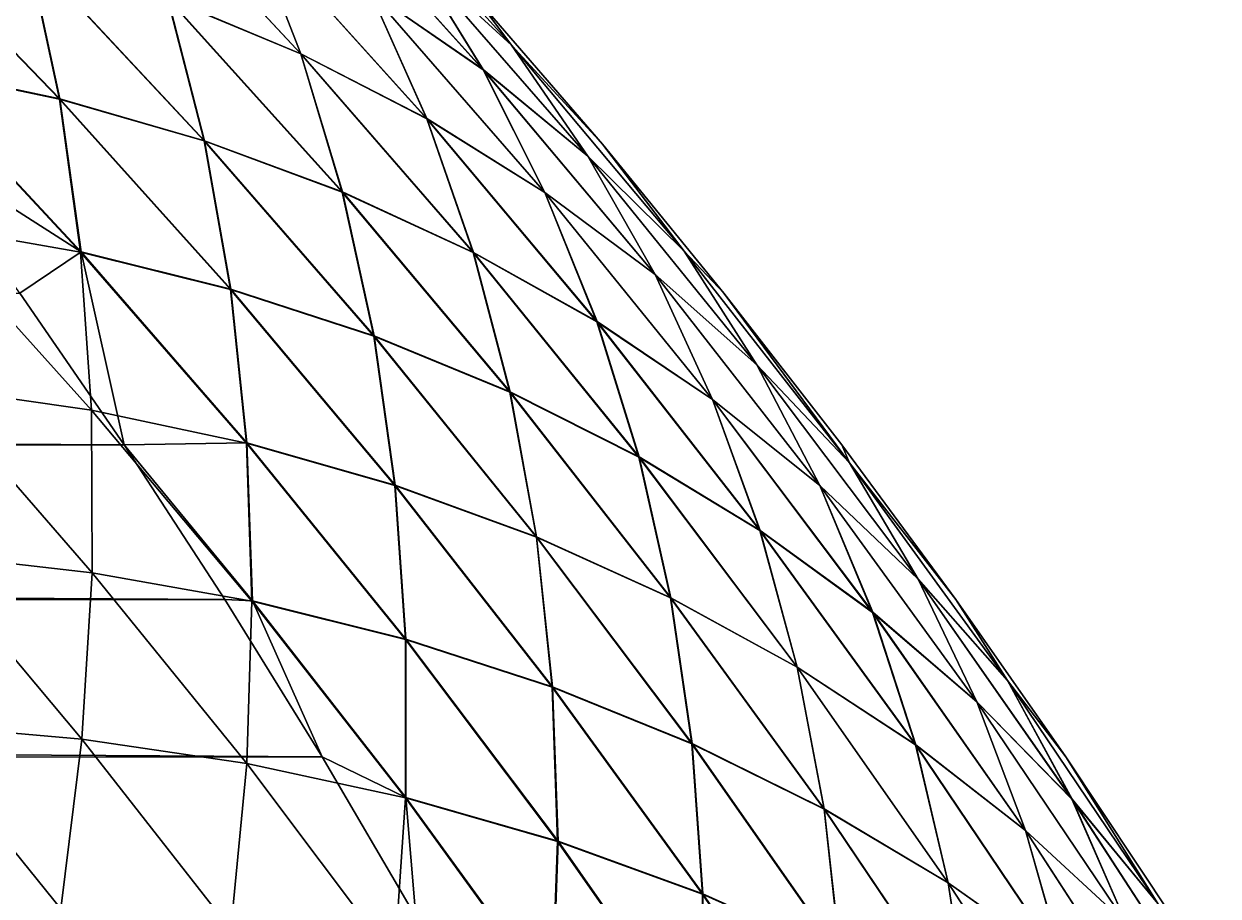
# Model space of a CAD drawing. Header units: millimetres. Extents: x -3250 to 5350, y -3250 to 3250.
# Drawn here: x 5102.8 to 5226.8, y 436.2 to 526.7 of the extents above; entities that cross this region are included whole.
import ezdxf

# ---------------------------------------------------------------- set-up
doc = ezdxf.new("R2010")
doc.units = ezdxf.units.MM
doc.header["$MEASUREMENT"] = 0
doc.layers.add('MESH_3D', color=2, linetype='CONTINUOUS')

msp = doc.modelspace()

# ---------------------------------------------------------------- linework, layer by layer
at = {"layer": 'MESH_3D'}
for points in [[(5134.73, 545.27, 25527.92), (5153.4, 524.53, 25527.92), (5149.82, 529.35, 25500)], [(5143.07, 534, 25555.81), (5153.4, 524.53, 25527.92), (5134.73, 545.27, 25527.92)], [(5134.73, 545.27, 5972.1), (5149.82, 529.35, 6000), (5153.4, 524.53, 5972.1)], [(5134.73, 545.27, 5972.1), (5153.4, 524.53, 5972.1), (5143.07, 534, 5944.24)], [(5112.9, 543.58, 25666.33), (5131.52, 523.61, 25666.33), (5126.19, 537.31, 25638.92)], [(5117.7, 529.39, 25693.54), (5131.52, 523.61, 25666.33), (5112.9, 543.58, 25666.33)], [(5112.91, 543.6, 5833.79), (5131.54, 523.62, 5833.79), (5117.73, 529.42, 5806.6)], [(5126.21, 537.32, 5861.18), (5131.54, 523.62, 5833.79), (5112.91, 543.6, 5833.79)], [(5131.88, 542.61, 25583.62), (5150.46, 521.97, 25583.62), (5143.07, 534, 25555.81)], [(5138.73, 530.09, 25611.34), (5150.46, 521.97, 25583.62), (5131.88, 542.61, 25583.62)], [(5131.88, 542.61, 5916.44), (5150.47, 521.98, 5916.44), (5138.74, 530.1, 5888.74)], [(5143.07, 534, 5944.24), (5150.47, 521.98, 5916.44), (5131.88, 542.61, 5916.44)], [(5088, 538, 25747.21), (5106.45, 518.9, 25747.21), (5103.18, 534.2, 25720.51)], [(5090.77, 522.21, 25773.62), (5106.45, 518.9, 25747.21), (5088, 538, 25747.21)], [(5088.04, 538.04, 5752.96), (5106.49, 518.93, 5752.96), (5090.82, 522.26, 5726.58)], [(5103.21, 534.23, 5779.65), (5106.49, 518.93, 5752.96), (5088.04, 538.04, 5752.96)], [(5126.19, 537.31, 25638.92), (5144.6, 516.87, 25638.92), (5138.73, 530.09, 25611.34)], [(5131.52, 523.61, 25666.33), (5144.6, 516.87, 25638.92), (5126.19, 537.31, 25638.92)], [(5126.21, 537.32, 5861.18), (5144.61, 516.89, 5861.18), (5131.54, 523.62, 5833.79)], [(5138.74, 530.1, 5888.74), (5144.61, 516.89, 5861.18), (5126.21, 537.32, 5861.18)], [(5103.18, 534.2, 25720.51), (5121.49, 514.57, 25720.51), (5117.7, 529.39, 25693.54)], [(5106.45, 518.9, 25747.21), (5121.49, 514.57, 25720.51), (5103.18, 534.2, 25720.51)], [(5103.21, 534.23, 5779.65), (5121.52, 514.6, 5779.65), (5106.49, 518.93, 5752.96)], [(5117.73, 529.42, 5806.6), (5121.52, 514.6, 5779.65), (5103.21, 534.23, 5779.65)], [(5143.07, 534, 25555.81), (5161.34, 512.98, 25555.81), (5153.4, 524.53, 25527.92)], [(5150.46, 521.97, 25583.62), (5161.34, 512.98, 25555.81), (5143.07, 534, 25555.81)], [(5143.07, 534, 5944.24), (5161.34, 512.98, 5944.24), (5150.47, 521.98, 5916.44)], [(5153.4, 524.53, 5972.1), (5161.34, 512.98, 5944.24), (5143.07, 534, 5944.24)], [(5138.73, 530.09, 25611.34), (5156.87, 509.23, 25611.34), (5150.46, 521.97, 25583.62)], [(5144.6, 516.87, 25638.92), (5156.87, 509.23, 25611.34), (5138.73, 530.09, 25611.34)], [(5138.74, 530.1, 5888.74), (5156.88, 509.23, 5888.74), (5144.61, 516.89, 5861.18)], [(5150.47, 521.98, 5916.44), (5156.88, 509.23, 5888.74), (5138.74, 530.1, 5888.74)], [(5117.7, 529.39, 25693.54), (5135.83, 509.26, 25693.54), (5131.52, 523.61, 25666.33)], [(5121.49, 514.57, 25720.51), (5135.83, 509.26, 25693.54), (5117.7, 529.39, 25693.54)], [(5117.73, 529.42, 5806.6), (5135.86, 509.28, 5806.6), (5121.52, 514.6, 5779.65)], [(5131.54, 523.62, 5833.79), (5135.86, 509.28, 5806.6), (5117.73, 529.42, 5806.6)], [(5153.4, 524.53, 25527.92), (5162.84, 514.23, 25500), (5149.82, 529.35, 25500)], [(5149.82, 529.35, 25500), (5162.84, 514.23, 25500), (5162.84, 514.23, 6000)], [(5149.82, 529.35, 25500), (5162.84, 514.23, 6000), (5149.82, 529.35, 6000)], [(5153.4, 524.53, 5972.1), (5149.82, 529.35, 6000), (5162.84, 514.23, 6000)], [(5131.52, 523.61, 25666.33), (5149.44, 502.99, 25666.33), (5144.6, 516.87, 25638.92)], [(5135.83, 509.26, 25693.54), (5149.44, 502.99, 25666.33), (5131.52, 523.61, 25666.33)], [(5131.54, 523.62, 5833.79), (5149.46, 503.01, 5833.79), (5135.86, 509.28, 5806.6)], [(5144.61, 516.89, 5861.18), (5149.46, 503.01, 5833.79), (5131.54, 523.62, 5833.79)], [(5153.4, 524.53, 25527.92), (5171.34, 503.15, 25527.92), (5162.84, 514.23, 25500)], [(5161.34, 512.98, 25555.81), (5171.34, 503.15, 25527.92), (5153.4, 524.53, 25527.92)], [(5153.4, 524.53, 5972.1), (5171.34, 503.15, 5972.1), (5161.34, 512.98, 5944.24)], [(5153.4, 524.53, 5972.1), (5162.84, 514.23, 6000), (5171.34, 503.15, 5972.1)], [(5090.77, 522.21, 25773.62), (5108.66, 503.02, 25773.62), (5106.45, 518.9, 25747.21)], [(5092.48, 505.87, 25799.69), (5108.66, 503.02, 25773.62), (5090.77, 522.21, 25773.62)], [(5090.82, 522.26, 5726.58), (5108.71, 503.07, 5726.58), (5091.2, 514.23, 5712.48)], [(5106.49, 518.93, 5752.96), (5108.71, 503.07, 5726.58), (5090.82, 522.26, 5726.58)], [(5150.46, 521.97, 25583.62), (5168.31, 500.7, 25583.62), (5161.34, 512.98, 25555.81)], [(5156.87, 509.23, 25611.34), (5168.31, 500.7, 25583.62), (5150.46, 521.97, 25583.62)], [(5150.47, 521.98, 5916.44), (5168.32, 500.7, 5916.44), (5156.88, 509.23, 5888.74)], [(5161.34, 512.98, 5944.24), (5168.32, 500.7, 5916.44), (5150.47, 521.98, 5916.44)], [(5106.45, 518.9, 25747.21), (5124.22, 499.16, 25747.21), (5121.49, 514.57, 25720.51)], [(5108.66, 503.02, 25773.62), (5124.22, 499.16, 25747.21), (5106.45, 518.9, 25747.21)], [(5106.49, 518.93, 5752.96), (5124.26, 499.2, 5752.96), (5108.71, 503.07, 5726.58)], [(5121.52, 514.6, 5779.65), (5124.26, 499.2, 5752.96), (5106.49, 518.93, 5752.96)], [(5144.6, 516.87, 25638.92), (5162.27, 495.81, 25638.92), (5156.87, 509.23, 25611.34)], [(5149.44, 502.99, 25666.33), (5162.27, 495.81, 25638.92), (5144.6, 516.87, 25638.92)], [(5144.61, 516.89, 5861.18), (5162.29, 495.82, 5861.18), (5149.46, 503.01, 5833.79)], [(5156.88, 509.23, 5888.74), (5162.29, 495.82, 5861.18), (5144.61, 516.89, 5861.18)], [(5108.71, 503.07, 5726.58), (5102.36, 498.79, 5706.56), (5091.2, 514.23, 5712.48)], [(5121.49, 514.57, 25720.51), (5139.1, 494.31, 25720.51), (5135.83, 509.26, 25693.54)], [(5124.22, 499.16, 25747.21), (5139.1, 494.31, 25720.51), (5121.49, 514.57, 25720.51)], [(5121.52, 514.6, 5779.65), (5139.13, 494.34, 5779.65), (5124.26, 499.2, 5752.96)], [(5135.86, 509.28, 5806.6), (5139.13, 494.34, 5779.65), (5121.52, 514.6, 5779.65)], [(5171.34, 503.15, 25527.92), (5175.47, 498.79, 25500), (5162.84, 514.23, 25500)], [(5162.84, 514.23, 25500), (5175.47, 498.79, 25500), (5175.47, 498.79, 6000)], [(5162.84, 514.23, 25500), (5175.47, 498.79, 6000), (5162.84, 514.23, 6000)], [(5171.34, 503.15, 5972.1), (5162.84, 514.23, 6000), (5175.47, 498.79, 6000)], [(5161.34, 512.98, 25555.81), (5178.87, 491.33, 25555.81), (5171.34, 503.15, 25527.92)], [(5168.31, 500.7, 25583.62), (5178.87, 491.33, 25555.81), (5161.34, 512.98, 25555.81)], [(5161.34, 512.98, 5944.24), (5178.88, 491.33, 5944.24), (5168.32, 500.7, 5916.44)], [(5171.34, 503.15, 5972.1), (5178.88, 491.33, 5944.24), (5161.34, 512.98, 5944.24)], [(5135.83, 509.26, 25693.54), (5153.25, 488.5, 25693.54), (5149.44, 502.99, 25666.33)], [(5139.1, 494.31, 25720.51), (5153.25, 488.5, 25693.54), (5135.83, 509.26, 25693.54)], [(5135.86, 509.28, 5806.6), (5153.28, 488.52, 5806.6), (5139.13, 494.34, 5779.65)], [(5149.46, 503.01, 5833.79), (5153.28, 488.52, 5806.6), (5135.86, 509.28, 5806.6)], [(5156.87, 509.23, 25611.34), (5174.27, 487.74, 25611.34), (5168.31, 500.7, 25583.62)], [(5162.27, 495.81, 25638.92), (5174.27, 487.74, 25611.34), (5156.87, 509.23, 25611.34)], [(5156.88, 509.23, 5888.74), (5174.28, 487.74, 5888.74), (5162.29, 495.82, 5861.18)], [(5168.32, 500.7, 5916.44), (5174.28, 487.74, 5888.74), (5156.88, 509.23, 5888.74)], [(5092.48, 505.87, 25799.69), (5109.8, 486.63, 25799.69), (5108.66, 503.02, 25773.62)], [(5093.12, 489.02, 25825.39), (5109.8, 486.63, 25799.69), (5092.48, 505.87, 25799.69)], [(5108.71, 503.07, 5726.58), (5113.17, 483.04, 5700.82), (5102.36, 498.79, 5706.56)], [(5108.66, 503.02, 25773.62), (5125.88, 483.22, 25773.62), (5124.22, 499.16, 25747.21)], [(5109.8, 486.63, 25799.69), (5125.88, 483.22, 25773.62), (5108.66, 503.02, 25773.62)], [(5108.71, 503.07, 5726.58), (5125.93, 483.26, 5726.58), (5113.17, 483.04, 5700.82)], [(5124.26, 499.2, 5752.96), (5125.93, 483.26, 5726.58), (5108.71, 503.07, 5726.58)], [(5149.44, 502.99, 25666.33), (5166.63, 481.77, 25666.33), (5162.27, 495.81, 25638.92)], [(5153.25, 488.5, 25693.54), (5166.63, 481.77, 25666.33), (5149.44, 502.99, 25666.33)], [(5149.46, 503.01, 5833.79), (5166.65, 481.78, 5833.79), (5153.28, 488.52, 5806.6)], [(5162.29, 495.82, 5861.18), (5166.65, 481.78, 5833.79), (5149.46, 503.01, 5833.79)], [(5171.34, 503.15, 25527.92), (5188.52, 481.16, 25527.92), (5175.47, 498.79, 25500)], [(5178.87, 491.33, 25555.81), (5188.52, 481.16, 25527.92), (5171.34, 503.15, 25527.92)], [(5171.34, 503.15, 5972.1), (5188.52, 481.16, 5972.1), (5178.88, 491.33, 5944.24)], [(5171.34, 503.15, 5972.1), (5175.47, 498.79, 6000), (5188.52, 481.16, 5972.1)], [(5168.31, 500.7, 25583.62), (5185.41, 478.81, 25583.62), (5178.87, 491.33, 25555.81)], [(5174.27, 487.74, 25611.34), (5185.41, 478.81, 25583.62), (5168.31, 500.7, 25583.62)], [(5168.32, 500.7, 5916.44), (5185.41, 478.82, 5916.44), (5174.28, 487.74, 5888.74)], [(5178.88, 491.33, 5944.24), (5185.41, 478.82, 5916.44), (5168.32, 500.7, 5916.44)], [(2553.57, 497.07, 905.92), (5102.36, 498.79, 5706.56), (5113.17, 483.04, 5700.82)], [(5124.22, 499.16, 25747.21), (5141.29, 478.82, 25747.21), (5139.1, 494.31, 25720.51)], [(5125.88, 483.22, 25773.62), (5141.29, 478.82, 25747.21), (5124.22, 499.16, 25747.21)], [(5124.26, 499.2, 5752.96), (5141.33, 478.85, 5752.96), (5125.93, 483.26, 5726.58)], [(5139.13, 494.34, 5779.65), (5141.33, 478.85, 5752.96), (5124.26, 499.2, 5752.96)], [(5188.52, 481.16, 25527.92), (5187.71, 483.04, 25500), (5175.47, 498.79, 25500)], [(5175.47, 498.79, 25500), (5187.71, 483.04, 25500), (5187.71, 483.04, 6000)], [(5175.47, 498.79, 25500), (5187.71, 483.04, 6000), (5175.47, 498.79, 6000)], [(5188.52, 481.16, 5972.1), (5175.47, 498.79, 6000), (5187.71, 483.04, 6000)], [(2564.3, 481.35, 900.22), (2553.57, 497.07, 905.92), (5113.17, 483.04, 5700.82)], [(5162.27, 495.81, 25638.92), (5179.2, 474.14, 25638.92), (5174.27, 487.74, 25611.34)], [(5166.63, 481.77, 25666.33), (5179.2, 474.14, 25638.92), (5162.27, 495.81, 25638.92)], [(5162.29, 495.82, 5861.18), (5179.22, 474.15, 5861.18), (5166.65, 481.78, 5833.79)], [(5174.28, 487.74, 5888.74), (5179.22, 474.15, 5861.18), (5162.29, 495.82, 5861.18)], [(5139.1, 494.31, 25720.51), (5155.99, 473.45, 25720.51), (5153.25, 488.5, 25693.54)], [(5141.29, 478.82, 25747.21), (5155.99, 473.45, 25720.51), (5139.1, 494.31, 25720.51)], [(5139.13, 494.34, 5779.65), (5156.02, 473.48, 5779.65), (5141.33, 478.85, 5752.96)], [(5153.28, 488.52, 5806.6), (5156.02, 473.48, 5779.65), (5139.13, 494.34, 5779.65)], [(5178.87, 491.33, 25555.81), (5195.64, 469.08, 25555.81), (5188.52, 481.16, 25527.92)], [(5185.41, 478.81, 25583.62), (5195.64, 469.08, 25555.81), (5178.87, 491.33, 25555.81)], [(5178.88, 491.33, 5944.24), (5195.64, 469.08, 5944.24), (5185.41, 478.82, 5916.44)], [(5188.52, 481.16, 5972.1), (5195.64, 469.08, 5944.24), (5178.88, 491.33, 5944.24)], [(5092.66, 471.73, 25850.7), (5109.85, 469.77, 25825.39), (5093.12, 489.02, 25825.39)], [(5093.12, 489.02, 25825.39), (5109.85, 469.77, 25825.39), (5109.8, 486.63, 25799.69)], [(5153.25, 488.5, 25693.54), (5169.93, 467.15, 25693.54), (5166.63, 481.77, 25666.33)], [(5155.99, 473.45, 25720.51), (5169.93, 467.15, 25693.54), (5153.25, 488.5, 25693.54)], [(5153.28, 488.52, 5806.6), (5169.96, 467.17, 5806.6), (5156.02, 473.48, 5779.65)], [(5166.65, 481.78, 5833.79), (5169.96, 467.17, 5806.6), (5153.28, 488.52, 5806.6)], [(5174.27, 487.74, 25611.34), (5190.91, 465.65, 25611.34), (5185.41, 478.81, 25583.62)], [(5179.2, 474.14, 25638.92), (5190.91, 465.65, 25611.34), (5174.27, 487.74, 25611.34)], [(5174.28, 487.74, 5888.74), (5190.92, 465.66, 5888.74), (5179.22, 474.15, 5861.18)], [(5185.41, 478.82, 5916.44), (5190.92, 465.66, 5888.74), (5174.28, 487.74, 5888.74)], [(5109.8, 486.63, 25799.69), (5126.45, 466.8, 25799.69), (5125.88, 483.22, 25773.62)], [(5109.85, 469.77, 25825.39), (5126.45, 466.8, 25799.69), (5109.8, 486.63, 25799.69)], [(2564.3, 481.35, 900.22), (5113.17, 483.04, 5700.82), (5123.63, 466.99, 5695.26)], [(5125.93, 483.26, 5726.58), (5126.51, 466.85, 5700.52), (5113.17, 483.04, 5700.82)], [(5126.51, 466.85, 5700.52), (5123.63, 466.99, 5695.26), (5113.17, 483.04, 5700.82)], [(5125.88, 483.22, 25773.62), (5142.39, 462.83, 25773.62), (5141.29, 478.82, 25747.21)], [(5126.45, 466.8, 25799.69), (5142.39, 462.83, 25773.62), (5125.88, 483.22, 25773.62)], [(5125.93, 483.26, 5726.58), (5142.45, 462.87, 5726.58), (5126.51, 466.85, 5700.52)], [(5141.33, 478.85, 5752.96), (5142.45, 462.87, 5726.58), (5125.93, 483.26, 5726.58)], [(5188.52, 481.16, 25527.92), (5199.55, 466.99, 25500), (5187.71, 483.04, 25500)], [(5187.71, 483.04, 25500), (5199.55, 466.99, 25500), (5199.55, 466.99, 6000)], [(5187.71, 483.04, 25500), (5199.55, 466.99, 6000), (5187.71, 483.04, 6000)], [(5188.52, 481.16, 5972.1), (5187.71, 483.04, 6000), (5199.55, 466.99, 6000)], [(2574.68, 465.34, 894.7), (2564.3, 481.35, 900.22), (5123.63, 466.99, 5695.26)], [(5166.63, 481.77, 25666.33), (5183.07, 459.95, 25666.33), (5179.2, 474.14, 25638.92)], [(5169.93, 467.15, 25693.54), (5183.07, 459.95, 25666.33), (5166.63, 481.77, 25666.33)], [(5166.65, 481.78, 5833.79), (5183.09, 459.97, 5833.79), (5169.96, 467.17, 5806.6)], [(5179.22, 474.15, 5861.18), (5183.09, 459.97, 5833.79), (5166.65, 481.78, 5833.79)], [(5188.52, 481.16, 25527.92), (5204.92, 458.58, 25527.92), (5199.55, 466.99, 25500)], [(5195.64, 469.08, 25555.81), (5204.92, 458.58, 25527.92), (5188.52, 481.16, 25527.92)], [(5188.52, 481.16, 5972.1), (5204.92, 458.58, 5972.1), (5195.64, 469.08, 5944.24)], [(5188.52, 481.16, 5972.1), (5199.55, 466.99, 6000), (5204.92, 458.58, 5972.1)], [(5141.29, 478.82, 25747.21), (5157.64, 457.89, 25747.21), (5155.99, 473.45, 25720.51)], [(5142.39, 462.83, 25773.62), (5157.64, 457.89, 25747.21), (5141.29, 478.82, 25747.21)], [(5141.33, 478.85, 5752.96), (5157.68, 457.92, 5752.96), (5142.45, 462.87, 5726.58)], [(5156.02, 473.48, 5779.65), (5157.68, 457.92, 5752.96), (5141.33, 478.85, 5752.96)], [(5185.41, 478.82, 5916.44), (5201.74, 456.35, 5916.44), (5190.92, 465.66, 5888.74)], [(5195.64, 469.08, 5944.24), (5201.74, 456.35, 5916.44), (5185.41, 478.82, 5916.44)], [(5185.41, 478.81, 25583.62), (5201.73, 456.35, 25583.62), (5195.64, 469.08, 25555.81)], [(5190.91, 465.65, 25611.34), (5201.73, 456.35, 25583.62), (5185.41, 478.81, 25583.62)], [(5179.2, 474.14, 25638.92), (5195.37, 451.89, 25638.92), (5190.91, 465.65, 25611.34)], [(5183.07, 459.95, 25666.33), (5195.37, 451.89, 25638.92), (5179.2, 474.14, 25638.92)], [(5179.22, 474.15, 5861.18), (5195.38, 451.9, 5861.18), (5183.09, 459.97, 5833.79)], [(5190.92, 465.66, 5888.74), (5195.38, 451.9, 5861.18), (5179.22, 474.15, 5861.18)], [(5155.99, 473.45, 25720.51), (5172.14, 452.01, 25720.51), (5169.93, 467.15, 25693.54)], [(5157.64, 457.89, 25747.21), (5172.14, 452.01, 25720.51), (5155.99, 473.45, 25720.51)], [(5156.02, 473.48, 5779.65), (5172.18, 452.04, 5779.65), (5157.68, 457.92, 5752.96)], [(5169.96, 467.17, 5806.6), (5172.18, 452.04, 5779.65), (5156.02, 473.48, 5779.65)], [(5091.1, 454.04, 25875.58), (5108.8, 452.5, 25850.7), (5092.66, 471.73, 25850.7)], [(5092.66, 471.73, 25850.7), (5108.8, 452.5, 25850.7), (5109.85, 469.77, 25825.39)], [(5108.8, 452.5, 25850.7), (5125.91, 449.95, 25825.39), (5109.85, 469.77, 25825.39)], [(5109.85, 469.77, 25825.39), (5125.91, 449.95, 25825.39), (5126.45, 466.8, 25799.69)], [(5195.64, 469.08, 25555.81), (5211.61, 446.26, 25555.81), (5204.92, 458.58, 25527.92)], [(5201.73, 456.35, 25583.62), (5211.61, 446.26, 25555.81), (5195.64, 469.08, 25555.81)], [(5195.64, 469.08, 5944.24), (5211.62, 446.27, 5944.24), (5201.74, 456.35, 5916.44)], [(5204.92, 458.58, 5972.1), (5211.62, 446.27, 5944.24), (5195.64, 469.08, 5944.24)], [(2574.68, 465.34, 894.7), (5123.63, 466.99, 5695.26), (5133.73, 450.66, 5689.89)], [(5126.51, 466.85, 5700.52), (5133.73, 450.66, 5689.89), (5123.63, 466.99, 5695.26)], [(5125.91, 449.95, 25825.39), (5142.39, 446.39, 25799.69), (5126.45, 466.8, 25799.69)], [(5126.45, 466.8, 25799.69), (5142.39, 446.39, 25799.69), (5142.39, 462.83, 25773.62)], [(5126.51, 466.85, 5700.52), (5142.45, 446.45, 5700.52), (5133.73, 450.66, 5689.89)], [(5142.45, 462.87, 5726.58), (5142.45, 446.45, 5700.52), (5126.51, 466.85, 5700.52)], [(5169.93, 467.15, 25693.54), (5185.86, 445.23, 25693.54), (5183.07, 459.95, 25666.33)], [(5172.14, 452.01, 25720.51), (5185.86, 445.23, 25693.54), (5169.93, 467.15, 25693.54)], [(5169.96, 467.17, 5806.6), (5185.88, 445.25, 5806.6), (5172.18, 452.04, 5779.65)], [(5183.09, 459.97, 5833.79), (5185.88, 445.25, 5806.6), (5169.96, 467.17, 5806.6)], [(5204.92, 458.58, 25527.92), (5210.99, 450.66, 25500), (5199.55, 466.99, 25500)], [(5199.55, 466.99, 25500), (5210.99, 450.66, 25500), (5210.99, 450.66, 6000)], [(5199.55, 466.99, 25500), (5210.99, 450.66, 6000), (5199.55, 466.99, 6000)], [(5204.92, 458.58, 5972.1), (5199.55, 466.99, 6000), (5210.99, 450.66, 6000)], [(2584.7, 449.04, 889.38), (2574.68, 465.34, 894.7), (5133.73, 450.66, 5689.89)], [(5190.91, 465.65, 25611.34), (5206.78, 443, 25611.34), (5201.73, 456.35, 25583.62)], [(5195.37, 451.89, 25638.92), (5206.78, 443, 25611.34), (5190.91, 465.65, 25611.34)], [(5190.92, 465.66, 5888.74), (5206.78, 443.01, 5888.74), (5195.38, 451.9, 5861.18)], [(5201.74, 456.35, 5916.44), (5206.78, 443.01, 5888.74), (5190.92, 465.66, 5888.74)], [(5142.39, 462.83, 25773.62), (5158.18, 441.87, 25773.62), (5157.64, 457.89, 25747.21)], [(5142.39, 446.39, 25799.69), (5158.18, 441.87, 25773.62), (5142.39, 462.83, 25773.62)], [(5142.45, 462.87, 5726.58), (5158.24, 441.91, 5726.58), (5142.45, 446.45, 5700.52)], [(5157.68, 457.92, 5752.96), (5158.24, 441.91, 5726.58), (5142.45, 462.87, 5726.58)], [(5183.07, 459.95, 25666.33), (5198.74, 437.58, 25666.33), (5195.37, 451.89, 25638.92)], [(5185.86, 445.23, 25693.54), (5198.74, 437.58, 25666.33), (5183.07, 459.95, 25666.33)], [(5183.09, 459.97, 5833.79), (5198.76, 437.59, 5833.79), (5185.88, 445.25, 5806.6)], [(5195.38, 451.9, 5861.18), (5198.76, 437.59, 5833.79), (5183.09, 459.97, 5833.79)], [(5157.64, 457.89, 25747.21), (5173.25, 436.4, 25747.21), (5172.14, 452.01, 25720.51)], [(5158.18, 441.87, 25773.62), (5173.25, 436.4, 25747.21), (5157.64, 457.89, 25747.21)], [(5157.68, 457.92, 5752.96), (5173.29, 436.44, 5752.96), (5158.24, 441.91, 5726.58)], [(5172.18, 452.04, 5779.65), (5173.29, 436.44, 5752.96), (5157.68, 457.92, 5752.96)], [(5204.92, 458.58, 25527.92), (5220.53, 435.45, 25527.92), (5210.99, 450.66, 25500)], [(5211.61, 446.26, 25555.81), (5220.53, 435.45, 25527.92), (5204.92, 458.58, 25527.92)], [(5204.92, 458.58, 5972.1), (5220.53, 435.45, 5972.1), (5211.62, 446.27, 5944.24)], [(5204.92, 458.58, 5972.1), (5210.99, 450.66, 6000), (5220.53, 435.45, 5972.1)], [(5201.73, 456.35, 25583.62), (5217.26, 433.32, 25583.62), (5211.61, 446.26, 25555.81)], [(5206.78, 443, 25611.34), (5217.26, 433.32, 25583.62), (5201.73, 456.35, 25583.62)], [(5201.74, 456.35, 5916.44), (5217.27, 433.33, 5916.44), (5206.78, 443.01, 5888.74)], [(5211.62, 446.27, 5944.24), (5217.27, 433.33, 5916.44), (5201.74, 456.35, 5916.44)], [(5088.42, 436.01, 25900), (5106.62, 434.88, 25875.58), (5091.1, 454.04, 25875.58)], [(5091.1, 454.04, 25875.58), (5106.62, 434.88, 25875.58), (5108.8, 452.5, 25850.7)], [(5106.62, 434.88, 25875.58), (5124.25, 432.73, 25850.7), (5108.8, 452.5, 25850.7)], [(5108.8, 452.5, 25850.7), (5124.25, 432.73, 25850.7), (5125.91, 449.95, 25825.39)], [(5172.14, 452.01, 25720.51), (5187.54, 430.02, 25720.51), (5185.86, 445.23, 25693.54)], [(5173.25, 436.4, 25747.21), (5187.54, 430.02, 25720.51), (5172.14, 452.01, 25720.51)], [(5172.18, 452.04, 5779.65), (5187.58, 430.05, 5779.65), (5173.29, 436.44, 5752.96)], [(5185.88, 445.25, 5806.6), (5187.58, 430.05, 5779.65), (5172.18, 452.04, 5779.65)], [(5195.37, 451.89, 25638.92), (5210.74, 429.09, 25638.92), (5206.78, 443, 25611.34)], [(5198.74, 437.58, 25666.33), (5210.74, 429.09, 25638.92), (5195.37, 451.89, 25638.92)], [(5195.38, 451.9, 5861.18), (5210.76, 429.1, 5861.18), (5198.76, 437.59, 5833.79)], [(5206.78, 443.01, 5888.74), (5210.76, 429.1, 5861.18), (5195.38, 451.9, 5861.18)], [(2584.7, 449.04, 889.38), (5133.73, 450.66, 5689.89), (5143.47, 434.04, 5684.72)], [(5142.45, 446.45, 5700.52), (5143.47, 434.04, 5684.72), (5133.73, 450.66, 5689.89)], [(5220.53, 435.45, 25527.92), (5222.02, 434.04, 25500), (5210.99, 450.66, 25500)], [(5210.99, 450.66, 25500), (5222.02, 434.04, 25500), (5222.02, 434.04, 6000)], [(5210.99, 450.66, 25500), (5222.02, 434.04, 6000), (5210.99, 450.66, 6000)], [(5220.53, 435.45, 5972.1), (5210.99, 450.66, 6000), (5222.02, 434.04, 6000)], [(2594.37, 432.46, 884.24), (2584.7, 449.04, 889.38), (5143.47, 434.04, 5684.72)], [(5124.25, 432.73, 25850.7), (5141.26, 429.57, 25825.39), (5125.91, 449.95, 25825.39)], [(5125.91, 449.95, 25825.39), (5141.26, 429.57, 25825.39), (5142.39, 446.39, 25799.69)], [(5141.26, 429.57, 25825.39), (5157.6, 425.45, 25799.69), (5142.39, 446.39, 25799.69)], [(5142.39, 446.39, 25799.69), (5157.6, 425.45, 25799.69), (5158.18, 441.87, 25773.62)], [(5142.45, 446.45, 5700.52), (5157.67, 425.5, 5700.52), (5143.47, 434.04, 5684.72)], [(5158.24, 441.91, 5726.58), (5157.67, 425.5, 5700.52), (5142.45, 446.45, 5700.52)], [(5185.86, 445.23, 25693.54), (5201.01, 422.77, 25693.54), (5198.74, 437.58, 25666.33)], [(5187.54, 430.02, 25720.51), (5201.01, 422.77, 25693.54), (5185.86, 445.23, 25693.54)], [(5185.88, 445.25, 5806.6), (5201.04, 422.79, 5806.6), (5187.58, 430.05, 5779.65)], [(5198.76, 437.59, 5833.79), (5201.04, 422.79, 5806.6), (5185.88, 445.25, 5806.6)], [(5211.61, 446.26, 25555.81), (5226.79, 422.9, 25555.81), (5220.53, 435.45, 25527.92)], [(5217.26, 433.32, 25583.62), (5226.79, 422.9, 25555.81), (5211.61, 446.26, 25555.81)], [(5211.62, 446.27, 5944.24), (5226.79, 422.9, 5944.24), (5217.27, 433.33, 5916.44)], [(5220.53, 435.45, 5972.1), (5226.79, 422.9, 5944.24), (5211.62, 446.27, 5944.24)], [(5206.78, 443.01, 5888.74), (5221.85, 419.82, 5888.74), (5210.76, 429.1, 5861.18)], [(5217.27, 433.33, 5916.44), (5221.85, 419.82, 5888.74), (5206.78, 443.01, 5888.74)], [(5206.78, 443, 25611.34), (5221.84, 419.81, 25611.34), (5217.26, 433.32, 25583.62)], [(5210.74, 429.09, 25638.92), (5221.84, 419.81, 25611.34), (5206.78, 443, 25611.34)], [(5157.6, 425.45, 25799.69), (5173.23, 420.38, 25773.62), (5158.18, 441.87, 25773.62)], [(5158.24, 441.91, 5726.58), (5173.29, 420.41, 5726.58), (5157.67, 425.5, 5700.52)], [(5158.18, 441.87, 25773.62), (5173.23, 420.38, 25773.62), (5173.25, 436.4, 25747.21)], [(5173.29, 436.44, 5752.96), (5173.29, 420.41, 5726.58), (5158.24, 441.91, 5726.58)], [(5198.74, 437.58, 25666.33), (5213.61, 414.67, 25666.33), (5210.74, 429.09, 25638.92)], [(5201.01, 422.77, 25693.54), (5213.61, 414.67, 25666.33), (5198.74, 437.58, 25666.33)], [(5198.76, 437.59, 5833.79), (5213.63, 414.68, 5833.79), (5201.04, 422.79, 5806.6)], [(5210.76, 429.1, 5861.18), (5213.63, 414.68, 5833.79), (5198.76, 437.59, 5833.79)], [(5173.23, 420.38, 25773.62), (5188.1, 414.39, 25747.21), (5173.25, 436.4, 25747.21)], [(5173.25, 436.4, 25747.21), (5188.1, 414.39, 25747.21), (5187.54, 430.02, 25720.51)], [(5173.29, 436.44, 5752.96), (5188.15, 414.42, 5752.96), (5173.29, 420.41, 5726.58)], [(5187.58, 430.05, 5779.65), (5188.15, 414.42, 5752.96), (5173.29, 436.44, 5752.96)]]:
    msp.add_3dface(points, dxfattribs=at)

doc.saveas('drawing.dxf')
